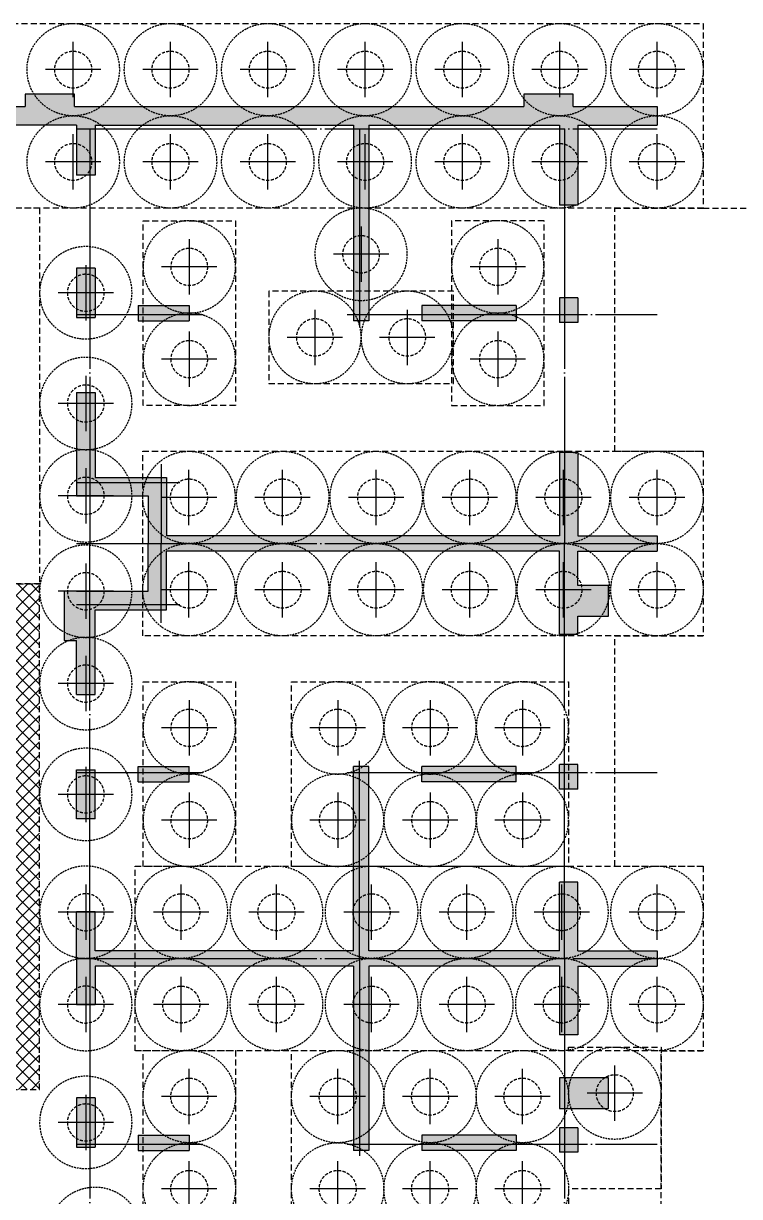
# Model space of a CAD drawing. Header units: millimetres. Extents: x 262481 to 2519995, y -394348 to 364571.
# Drawn here: x 2376818 to 2388445, y 135553 to 154612 of the extents above; entities that cross this region are included whole.
import ezdxf

# ---------------------------------------------------------------- set-up
doc = ezdxf.new("R2010")
doc.units = ezdxf.units.MM
doc.header["$LTSCALE"] = 65
doc.linetypes.add('XS-기초$0$CEN', pattern=[62, 60, -1, 0, -1])
doc.linetypes.add('XS-기초$0$HID', pattern=[2.3, 1.5, -0.8])
for name, color, linetype in [('XS-기초$0$252', 252, 'Continuous'), ('XS-기초$0$CEN', 1, 'XS-기초$0$CEN'), ('XS-기초$0$PILE', 3, 'XS-기초$0$HID'), ('XS-기초$0$WALL', 11, 'Continuous'), ('XS-기초$0$기초꺽임', 4, 'XS-기초$0$HID'), ('XS-기초$0$기초꺽임-HAT', 5, 'Continuous'), ('XS-기초$0$기초연단', 3, 'Continuous'), ('XS-기초$0$보강구간', 6, 'XS-기초$0$HID')]:
    doc.layers.add(name, color=color, linetype=linetype)
doc.layers.add('XS-기초$0$DEFPOINT', color=144, linetype='Continuous', plot=False)

# ---------------------------------------------------------------- blocks, each defined once
blk = doc.blocks.new('XS-기초$0$A$C762E058C')
at = {"layer": 'XS-기초$0$252'}
h = blk.add_hatch(color=256, dxfattribs=at)
h.dxf.hatch_style = 1
h.paths.add_polyline_path([(124805, -55785), (124805, -55985), (123925, -55985), (123925, -56285), (125305, -56285), (125305, -57445), (126255, -57445), (126255, -63825), (124900, -63825), (124900, -64125), (125200, -64125), (125200, -64625), (125700, -64625), (125700, -64125), (126255, -64125), (126255, -65410), (126505, -65410), (126505, -64125), (127860, -64125), (127860, -63825), (126505, -63825), (126505, -57445), (127455, -57445), (127455, -56285), (128835, -56285), (128835, -55985), (127155, -55985), (127155, -57145), (126380, -57145), (125605, -57145), (125605, -55985), (125605, -55785)])
h.paths.add_polyline_path([(106100, -55300), (105300, -55300), (105300, -55800), (106100, -55800)])
h.paths.add_polyline_path([(105600, -63900), (105800, -63900), (105800, -65410), (106100, -65410), (106100, -64125), (107400, -64125), (107400, -63825), (106100, -63825), (106100, -60730), (109280, -60730), (109280, -60480), (106100, -60480), (106100, -56285), (106915, -56285), (106915, -55985), (105800, -55985), (105800, -63100), (105600, -63100)])
h.paths.add_polyline_path([(133680, -63250), (133480, -63250), (133480, -55950), (133680, -55950), (133680, -55150), (133480, -55150), (133480, -54495), (133180, -54495), (133180, -55985), (132365, -55985), (132365, -56285), (133180, -56285), (133180, -60480), (130000, -60480), (130000, -60730), (133180, -60730), (133180, -63825), (131880, -63825), (131880, -64125), (133180, -64125), (133180, -65410), (133480, -65410), (133480, -64050), (133680, -64050)])
h.paths.add_polyline_path([(117700, -64625), (117700, -63825), (117200, -63825), (117200, -64625)], flags=17)
h.paths.add_polyline_path([(109700, -63825), (109200, -63825), (108910, -63825), (108910, -64125), (109200, -64125), (109200, -64625), (109700, -64625)])
h.paths.add_polyline_path([(124075, -54635), (124375, -54635), (124375, -46185), (117850, -46185), (117850, -45985), (117050, -45985), (117050, -46185), (116075, -46185), (116075, -46485), (116525, -46485), (116525, -49385), (116825, -49385), (116825, -46485), (121375, -46485), (121375, -49085), (117935, -49085), (117935, -49385), (121850, -49385), (121850, -49085), (121675, -49085), (121675, -46485), (124075, -46485), (124075, -49085), (123420, -49085), (123420, -49385), (124075, -49385), (124075, -51585), (123475, -51585), (123475, -51885), (124075, -51885), (124075, -54185), (119175, -54185), (119175, -51885), (119875, -51885), (119875, -51585), (118875, -51585), (118875, -54185), (116525, -54185), (116525, -54485), (124075, -54485)])
h.paths.add_polyline_path([(120965, -51885), (122285, -51885), (122285, -51585), (120965, -51585)], flags=17)
h.paths.add_polyline_path([(114725, -53185), (113725, -53185), (113725, -53885), (110505, -53885), (110505, -53185), (109505, -53185), (109505, -53885), (108085, -53885), (108085, -53185), (107085, -53185), (107085, -53885), (105800, -53885), (105800, -54185), (114725, -54185)])
h.paths.add_polyline_path([(113025, -65410), (112775, -65410), (112775, -64125), (111420, -64125), (111420, -63825), (112775, -63825), (112775, -57445), (111825, -57445), (111825, -56285), (110445, -56285), (110445, -55985), (112125, -55985), (112125, -57145), (112900, -57145), (113675, -57145), (113675, -55985), (115355, -55985), (115355, -56285), (113975, -56285), (113975, -57445), (113025, -57445), (113025, -63825), (114380, -63825), (114380, -64125), (113025, -64125)])
h.paths.add_polyline_path([(119765, -65410), (119515, -65410), (119515, -64125), (118400, -64125), (118400, -63825), (119515, -63825), (119515, -60730), (116520, -60730), (116520, -60480), (119515, -60480), (119515, -56285), (118885, -56285), (118885, -55985), (119640, -55985), (120395, -55985), (120395, -56285), (119765, -56285), (119765, -60480), (122760, -60480), (122760, -60730), (119765, -60730), (119765, -63825), (120880, -63825), (120880, -64125), (119765, -64125)])
h.paths.add_polyline_path([(122390, -64125), (122390, -63825), (122790, -63825), (122790, -64125)])
h.paths.add_polyline_path([(122510, -63125), (122760, -63125), (122760, -61590), (122510, -61590)], flags=17)
h.paths.add_polyline_path([(122510, -56985), (122760, -56985), (122760, -57815), (122510, -57815)], flags=17)
h.paths.add_polyline_path([(121905, -56285), (122705, -56285), (122705, -55985), (121905, -55985)])
h.paths.add_polyline_path([(130370, -64125), (130370, -63825), (129970, -63825), (129970, -64125)])
h.paths.add_polyline_path([(130250, -63125), (130000, -63125), (130000, -61590), (130250, -61590)])
h.paths.add_polyline_path([(130250, -56985), (130000, -56985), (130000, -57815), (130250, -57815)])
h.paths.add_polyline_path([(130855, -56285), (130055, -56285), (130055, -55985), (130855, -55985)], flags=17)
h.paths.add_polyline_path([(116890, -64125), (116890, -63825), (116490, -63825), (116490, -64125)])
h.paths.add_polyline_path([(116770, -63125), (116520, -63125), (116520, -61590), (116770, -61590)])
h.paths.add_polyline_path([(116770, -56985), (116520, -56985), (116520, -57815), (116770, -57815)])
h.paths.add_polyline_path([(117375, -56285), (116575, -56285), (116575, -55985), (117375, -55985)])
h.paths.add_polyline_path([(109030, -63125), (109280, -63125), (109280, -61590), (109030, -61590)], flags=17)
h.paths.add_polyline_path([(109030, -56985), (109280, -56985), (109280, -57815), (109030, -57815)], flags=17)
h.paths.add_polyline_path([(108425, -56285), (109225, -56285), (109225, -55985), (108425, -55985)])
h.paths.add_polyline_path([(125850, -47200), (125050, -47200), (125050, -47700), (125850, -47700)])
h.paths.add_polyline_path([(114725, -50300), (113725, -50300), (113725, -51300), (114725, -51300)])
h.paths.add_polyline_path([(110505, -50300), (109505, -50300), (109505, -51300), (110505, -51300)])
h.paths.add_polyline_path([(108085, -50300), (107085, -50300), (107085, -51300), (108085, -51300)])
h.paths.add_polyline_path([(110505, -45410), (109505, -45410), (109505, -44410), (110505, -44410)])
h.paths.add_polyline_path([(108085, -45410), (107085, -45410), (107085, -44410), (108085, -44410)])
h.paths.add_polyline_path([(110505, -48330), (109505, -48330), (109505, -47330), (110505, -47330), (110505, -47705), (113005, -47705), (113005, -46805), (114425, -46805), (114425, -45775), (114725, -45775), (114725, -47105), (113305, -47105), (113305, -47830), (113305, -48555), (114725, -48555), (114725, -49850), (114425, -49850), (114425, -48855), (113005, -48855), (113005, -47955), (110505, -47955)])
h.paths.add_polyline_path([(108085, -48330), (107085, -48330), (107085, -47955), (105800, -47955), (105800, -47705), (107085, -47705), (107085, -47330), (108085, -47330)])
h.paths.add_polyline_path([(113725, -44360), (113725, -44610), (113095, -44610), (113095, -44360)])
h.paths.add_polyline_path([(114425, -43755), (114425, -44555), (114725, -44555), (114725, -43755)])
h.paths.add_polyline_path([(133850, -47200), (133050, -47200), (133050, -47700), (133850, -47700)])
h.paths.add_polyline_path([(125850, -39100), (125050, -39100), (125050, -39600), (125850, -39600)])
h.paths.add_polyline_path([(117850, -39100), (117050, -39100), (117050, -39600), (117850, -39600)], flags=17)
h.paths.add_polyline_path([(117485, -34200), (117485, -34500), (118975, -34500), (118975, -36300), (116075, -36300), (116075, -36600), (119275, -36600), (119275, -29350), (105800, -29350), (105800, -29650), (107085, -29650), (107085, -30350), (108085, -30350), (108085, -29650), (109505, -29650), (109505, -30350), (110505, -30350), (110505, -29650), (114425, -29650), (114425, -30465), (114725, -30465), (114725, -29650), (116075, -29650), (116075, -35190), (116375, -35190), (116375, -29650), (118975, -29650), (118975, -34200)])
h.paths.add_polyline_path([(110505, -41290), (109505, -41290), (109505, -42290), (110505, -42290), (110505, -41915), (114425, -41915), (114425, -42545), (114725, -42545), (114725, -41790), (114725, -41035), (114425, -41035), (114425, -41665), (110505, -41665)])
h.paths.add_polyline_path([(108085, -41290), (107085, -41290), (107085, -41665), (105800, -41665), (105800, -41915), (107085, -41915), (107085, -42290), (108085, -42290)])
h.paths.add_polyline_path([(110505, -38170), (109505, -38170), (109505, -39170), (110505, -39170)])
h.paths.add_polyline_path([(108085, -38170), (107085, -38170), (107085, -39170), (108085, -39170)])
h.paths.add_polyline_path([(110505, -36250), (109505, -36250), (109505, -35250), (110505, -35250), (110505, -35625), (113005, -35625), (113005, -34725), (114425, -34725), (114425, -33695), (114725, -33695), (114725, -35025), (113305, -35025), (113305, -35750), (113305, -36475), (114725, -36475), (114725, -37805), (114425, -37805), (114425, -36775), (113005, -36775), (113005, -35875), (110505, -35875)])
h.paths.add_polyline_path([(108085, -36250), (107085, -36250), (107085, -35875), (105800, -35875), (105800, -35625), (107085, -35625), (107085, -35250), (108085, -35250)])
h.paths.add_polyline_path([(110505, -33330), (109505, -33330), (109505, -32330), (110505, -32330)], flags=17)
h.paths.add_polyline_path([(108085, -33330), (107085, -33330), (107085, -32330), (108085, -32330)], flags=17)
h.paths.add_polyline_path([(113725, -39220), (113725, -38970), (113095, -38970), (113095, -39220)])
h.paths.add_polyline_path([(114425, -39825), (114425, -39025), (114725, -39025), (114725, -39825)])
h.paths.add_polyline_path([(113725, -32280), (113725, -32530), (113095, -32530), (113095, -32280)], flags=17)
h.paths.add_polyline_path([(114425, -31675), (114425, -32475), (114725, -32475), (114725, -31675)], flags=17)
edge = h.paths.add_edge_path()
edge.add_line((121375, -49385), (121850, -49385))
edge.add_line((116075, -34200), (116075, -34500))
blk = doc.blocks.new('XS-기초$0$PILE-600')
at = {"layer": 'XS-기초$0$DEFPOINT', "color": 173, "linetype": 'XS-기초$0$HID', "ltscale": 0.3}
blk.add_circle((0, 0), 750, dxfattribs=at)
at = {"layer": 'XS-기초$0$PILE', "linetype": 'Continuous'}
for p, q in [((0, -450), (0, 450)), ((-450, 0), (450, 0))]:
    blk.add_line(p, q, dxfattribs=at)
at = {"layer": 'XS-기초$0$PILE', "ltscale": 0.5}
blk.add_circle((0, 0), 300, dxfattribs=at)

msp = doc.modelspace()

# ---------------------------------------------------------------- hatches: boundary and pattern name
at = {"layer": 'XS-기초$0$기초꺽임-HAT'}
h = msp.add_hatch(dxfattribs=at)
h.set_pattern_fill('ANSI37', color=256, scale=1200, angle=90, style=0)
h.set_pattern_definition([(135, (2519995.4, -98527.69), (-106.06602, -106.06602), []), (225, (2519995.4, -98527.69), (106.06602, -106.06602), [])])
h.paths.add_polyline_path([(2368180.4, 141457.3), (2368180.4, 143857.3), (2375880.4, 143857.3), (2375880.4, 138957.3), (2373580.4, 138957.3), (2373580.4, 141457.3)], flags=16)
h.paths.add_polyline_path([(2373730.4, 145057.3), (2370645.4, 145057.3), (2370645.4, 146232.3), (2367645.4, 146232.3), (2367645.4, 145057.3), (2366530.4, 145057.3), (2366530.4, 140257.3), (2371930.4, 140257.3), (2371930.4, 137757.3), (2375280.4, 137757.3), (2375280.4, 137292.3), (2377080.4, 137292.3), (2377080.4, 145507.3), (2373730.4, 145507.3)])

# ---------------------------------------------------------------- linework, layer by layer
at = {"layer": 'XS-기초$0$CEN'}
for p, q in [((2377680.4, 152902.3), (2387105.4, 152902.3)), ((2377895.4, 152902.3), (2377895.4, 146162.3)), ((2382275.4, 152902.3), (2382275.4, 149692.3)), ((2385605.4, 152902.3), (2385605.4, 146162.3)), ((2377680.4, 149882.3), (2379730.1, 149882.3)), ((2382075.4, 149882.3), (2387105.4, 149882.3)), ((2379055.4, 147452.3), (2379055.4, 146162.3)), ((2377680.4, 147152.3), (2379355.4, 147152.3)), ((2377680.4, 146162.3), (2387105.4, 146162.3)), ((2377680.4, 146162.3), (2387105.4, 146162.3)), ((2377895.4, 139422.3), (2377895.4, 146162.3)), ((2379055.4, 144872.3), (2379055.4, 146162.3)), ((2385605.4, 139422.3), (2385605.4, 146162.3)), ((2377680.4, 145172.3), (2379355.4, 145172.3)), ((2382275.4, 139422.3), (2382275.4, 142632.3)), ((2377680.4, 142442.3), (2379730.1, 142442.3)), ((2382075.4, 142442.3), (2387105.4, 142442.3)), ((2377680.4, 139422.3), (2387105.4, 139422.3)), ((2377680.4, 139422.3), (2387105.4, 139422.3)), ((2377895.4, 139422.3), (2377895.4, 132682.3)), ((2382275.4, 139422.3), (2382275.4, 136212.3)), ((2385605.4, 139422.3), (2385605.4, 132682.3)), ((2377680.4, 136402.3), (2379730.1, 136402.3)), ((2382075.4, 136402.3), (2387105.4, 136402.3))]:
    msp.add_line(p, q, dxfattribs=at)
at = {"layer": 'XS-기초$0$WALL'}
for p, q in [((2377645.4, 153462.3), (2376845.4, 153462.3)), ((2376845.4, 153462.3), (2376845.4, 153262.3)), ((2377645.4, 153262.3), (2377645.4, 153462.3)), ((2385745.4, 153462.3), (2384945.4, 153462.3)), ((2384945.4, 153462.3), (2384945.4, 153262.3)), ((2385745.4, 153262.3), (2385745.4, 153462.3)), ((2376190.4, 153262.3), (2376845.4, 153262.3)), ((2377645.4, 153262.3), (2384945.4, 153262.3)), ((2385745.4, 153262.3), (2387105.4, 153262.3)), ((2387105.4, 153262.3), (2387105.4, 152962.3)), ((2377680.4, 152962.3), (2376190.4, 152962.3)), ((2377680.4, 152962.3), (2377680.4, 152147.3)), ((2377980.4, 152962.3), (2377980.4, 152147.3)), ((2377980.4, 152962.3), (2382175.4, 152962.3)), ((2382175.4, 152962.3), (2382175.4, 149782.3)), ((2382425.4, 152962.3), (2382425.4, 149782.3)), ((2382425.4, 152962.3), (2385520.4, 152962.3)), ((2385520.4, 152962.3), (2385520.4, 151662.3)), ((2385820.4, 152962.3), (2385820.4, 151662.3)), ((2385820.4, 152962.3), (2387105.4, 152962.3)), ((2377980.4, 152147.3), (2377680.4, 152147.3)), ((2385820.4, 151662.3), (2385520.4, 151662.3)), ((2377980.4, 150637.3), (2377680.4, 150637.3)), ((2377680.4, 150637.3), (2377680.4, 149837.3)), ((2377980.4, 150637.3), (2377980.4, 149837.3)), ((2378680.4, 150032.3), (2379510.4, 150032.3)), ((2378680.4, 150032.3), (2378680.4, 149782.3)), ((2379510.4, 150032.3), (2379510.4, 149782.3)), ((2384820.4, 150032.3), (2383285.4, 150032.3)), ((2383285.4, 150032.3), (2383285.4, 149782.3)), ((2384820.4, 150032.3), (2384820.4, 149782.3)), ((2385520.4, 150152.3), (2385520.4, 149752.3)), ((2385820.4, 150152.3), (2385520.4, 150152.3)), ((2385820.4, 150152.3), (2385820.4, 149752.3)), ((2377680.4, 149837.3), (2377980.4, 149837.3)), ((2378680.4, 149782.3), (2379510.4, 149782.3)), ((2382425.4, 149782.3), (2382175.4, 149782.3)), ((2384820.4, 149782.3), (2383285.4, 149782.3)), ((2385820.4, 149752.3), (2385520.4, 149752.3)), ((2377680.4, 148617.3), (2377980.4, 148617.3)), ((2377680.4, 148617.3), (2377680.4, 146937.3)), ((2377980.4, 148617.3), (2377980.4, 147237.3)), ((2385520.4, 147642.3), (2385520.4, 146287.3)), ((2385820.4, 147642.3), (2385520.4, 147642.3)), ((2385820.4, 147642.3), (2385820.4, 146287.3)), ((2377980.4, 147237.3), (2379140.4, 147237.3)), ((2379140.4, 147237.3), (2379140.4, 146287.3)), ((2377680.4, 146937.3), (2378840.4, 146937.3)), ((2378840.4, 146937.3), (2378840.4, 146162.3)), ((2385520.4, 146287.3), (2379140.4, 146287.3)), ((2385820.4, 146287.3), (2387105.4, 146287.3)), ((2387105.4, 146287.3), (2387105.4, 146037.3)), ((2378840.4, 145387.3), (2378840.4, 146162.3)), ((2385520.4, 146037.3), (2379140.4, 146037.3)), ((2379140.4, 145087.3), (2379140.4, 146037.3)), ((2385520.4, 144682.3), (2385520.4, 146037.3)), ((2385820.4, 145482.3), (2385820.4, 146037.3)), ((2385820.4, 146037.3), (2387105.4, 146037.3)), ((2386320.4, 145482.3), (2385820.4, 145482.3)), ((2386320.4, 144982.3), (2386320.4, 145482.3)), ((2377680.4, 145387.3), (2377480.4, 145387.3)), ((2377480.4, 145387.3), (2377480.4, 144587.3)), ((2377680.4, 145387.3), (2378840.4, 145387.3)), ((2377980.4, 143707.3), (2377980.4, 145087.3)), ((2377980.4, 145087.3), (2379140.4, 145087.3)), ((2385820.4, 144682.3), (2385820.4, 144982.3)), ((2385820.4, 144982.3), (2386320.4, 144982.3)), ((2385820.4, 144682.3), (2385520.4, 144682.3)), ((2377480.4, 144587.3), (2377680.4, 144587.3)), ((2377680.4, 143707.3), (2377680.4, 144587.3)), ((2377680.4, 143707.3), (2377980.4, 143707.3)), ((2385520.4, 142172.3), (2385520.4, 142572.3)), ((2385820.4, 142572.3), (2385520.4, 142572.3)), ((2385820.4, 142172.3), (2385820.4, 142572.3)), ((2377680.4, 142487.3), (2377980.4, 142487.3)), ((2377680.4, 141687.3), (2377680.4, 142487.3)), ((2377980.4, 141687.3), (2377980.4, 142487.3)), ((2378680.4, 142542.3), (2379510.4, 142542.3)), ((2378680.4, 142292.3), (2378680.4, 142542.3)), ((2379510.4, 142292.3), (2379510.4, 142542.3)), ((2382175.4, 139547.3), (2382175.4, 142542.3)), ((2382425.4, 142542.3), (2382175.4, 142542.3)), ((2382425.4, 139547.3), (2382425.4, 142542.3)), ((2384820.4, 142542.3), (2383285.4, 142542.3)), ((2383285.4, 142292.3), (2383285.4, 142542.3)), ((2384820.4, 142292.3), (2384820.4, 142542.3)), ((2378680.4, 142292.3), (2379510.4, 142292.3)), ((2384820.4, 142292.3), (2383285.4, 142292.3)), ((2385820.4, 142172.3), (2385520.4, 142172.3)), ((2377980.4, 141687.3), (2377680.4, 141687.3)), ((2385820.4, 140662.3), (2385520.4, 140662.3)), ((2385520.4, 139547.3), (2385520.4, 140662.3)), ((2385820.4, 139547.3), (2385820.4, 140662.3)), ((2377980.4, 140177.3), (2377680.4, 140177.3)), ((2377680.4, 139422.3), (2377680.4, 140177.3)), ((2377980.4, 139547.3), (2377980.4, 140177.3)), ((2382175.4, 139547.3), (2377980.4, 139547.3)), ((2385520.4, 139547.3), (2382425.4, 139547.3)), ((2385820.4, 139547.3), (2387105.4, 139547.3)), ((2387105.4, 139547.3), (2387105.4, 139297.3)), ((2377680.4, 139422.3), (2377680.4, 138667.3)), ((2382175.4, 139297.3), (2377980.4, 139297.3)), ((2377980.4, 139297.3), (2377980.4, 138667.3)), ((2382175.4, 139297.3), (2382175.4, 136302.3)), ((2385520.4, 139297.3), (2382425.4, 139297.3)), ((2382425.4, 139297.3), (2382425.4, 136302.3)), ((2385520.4, 139297.3), (2385520.4, 138182.3)), ((2385820.4, 139297.3), (2385820.4, 138182.3)), ((2385820.4, 139297.3), (2387105.4, 139297.3)), ((2377980.4, 138667.3), (2377680.4, 138667.3)), ((2385820.4, 138182.3), (2385520.4, 138182.3)), ((2385520.4, 137482.3), (2385520.4, 136982.3)), ((2386320.4, 137482.3), (2385520.4, 137482.3)), ((2386320.4, 136982.3), (2386320.4, 137482.3)), ((2377980.4, 137157.3), (2377680.4, 137157.3)), ((2377680.4, 137157.3), (2377680.4, 136357.3)), ((2377980.4, 137157.3), (2377980.4, 136357.3)), ((2385520.4, 136982.3), (2386320.4, 136982.3)), ((2385520.4, 136672.3), (2385520.4, 136272.3)), ((2385820.4, 136672.3), (2385520.4, 136672.3)), ((2385820.4, 136672.3), (2385820.4, 136272.3)), ((2378680.4, 136552.3), (2379510.4, 136552.3)), ((2378680.4, 136552.3), (2378680.4, 136302.3)), ((2379510.4, 136552.3), (2379510.4, 136302.3)), ((2384820.4, 136552.3), (2383285.4, 136552.3)), ((2383285.4, 136552.3), (2383285.4, 136302.3)), ((2384820.4, 136552.3), (2384820.4, 136302.3)), ((2377680.4, 136357.3), (2377980.4, 136357.3)), ((2378680.4, 136302.3), (2379510.4, 136302.3)), ((2382425.4, 136302.3), (2382175.4, 136302.3)), ((2384820.4, 136302.3), (2383285.4, 136302.3)), ((2385820.4, 136272.3), (2385520.4, 136272.3))]:
    msp.add_line(p, q, dxfattribs=at)
at = {"layer": 'XS-기초$0$기초꺽임'}
msp.add_lwpolyline([(2377080.4, 145507.3), (2373730.4, 145507.3), (2373730.4, 145057.3), (2370645.4, 145057.3), (2370645.4, 146232.3), (2367645.4, 146232.3), (2367645.4, 145057.3), (2366530.4, 145057.3), (2366530.4, 140257.3), (2371930.4, 140257.3), (2371930.4, 137757.3), (2375280.4, 137757.3), (2375280.4, 137292.3), (2377080.4, 137292.3), (2377080.4, 145507.3)], dxfattribs=at)
at = {"layer": 'XS-기초$0$기초연단', "linetype": 'XS-기초$0$HID'}
for p, q in [((2375290.4, 154612.3), (2387855.4, 154612.3)), ((2387855.4, 154612.3), (2387855.4, 151612.3)), ((2377080.4, 151612.3), (2375290.4, 151612.3)), ((2377080.4, 151612.3), (2377080.4, 145507.3)), ((2386420.4, 151612.3), (2387855.4, 151612.3)), ((2386420.4, 147662.3), (2386420.4, 151612.3)), ((2387855.4, 151612.3), (2391795.4, 151612.3)), ((2386420.4, 147662.3), (2387855.4, 147662.3)), ((2387855.4, 147662.3), (2387855.4, 144662.3)), ((2373730.4, 145507.3), (2377080.4, 145507.3)), ((2386420.4, 144662.3), (2387855.4, 144662.3)), ((2386420.4, 140922.3), (2386420.4, 144662.3)), ((2386420.4, 140922.3), (2387855.4, 140922.3)), ((2387855.4, 140922.3), (2387855.4, 137922.3)), ((2387170.4, 137922.3), (2387855.4, 137922.3)), ((2387170.4, 134182.3), (2387170.4, 137922.3))]:
    msp.add_line(p, q, dxfattribs=at)
at = {"layer": 'XS-기초$0$보강구간'}
for points in [[(2387855.4, 154612.3), (2387855.4, 151612.3), (2375290.4, 151612.3), (2375290.4, 154612.3)], [(2380260.4, 151407.3), (2380260.4, 148407.3), (2378760.4, 148407.3), (2378760.4, 151407.3)], [(2385270.4, 148407.3), (2385270.4, 151407.3), (2383770.4, 151407.3), (2383770.4, 148407.3)], [(2380800.4, 148762.3), (2383800.4, 148762.3), (2383800.4, 150262.3), (2380800.4, 150262.3)], [(2387855.4, 147662.3), (2387855.4, 144662.3), (2378755.4, 144662.3), (2378755.4, 147662.3)], [(2380260.4, 143917.3), (2380260.4, 140917.3), (2378760.4, 140917.3), (2378760.4, 143917.3)], [(2385670.4, 143917.3), (2385670.4, 140917.3), (2381170.4, 140917.3), (2381170.4, 143917.3)], [(2387855.4, 140922.3), (2387855.4, 137922.3), (2378630.4, 137922.3), (2378630.4, 140922.3)], [(2380260.4, 137927.3), (2380260.4, 134927.3), (2378760.4, 134927.3), (2378760.4, 137927.3)], [(2387170.4, 137982.3), (2387170.4, 135677.3), (2385670.4, 135677.3), (2385670.4, 134927.3), (2381170.4, 134927.3), (2381170.4, 137927.3), (2385670.4, 137927.3), (2385670.4, 137982.3)]]:
    msp.add_lwpolyline(points, close=True, dxfattribs=at)

# ---------------------------------------------------------------- block references
at = {"layer": 'XS-기초$0$252', "rotation": 90}
msp.add_blockref('XS-기초$0$A$C762E058C', (2321695.4, 19782.3), dxfattribs=at)
at = {"layer": 'XS-기초$0$PILE', "rotation": 90}
for p in [(2377625.4, 153862.3), (2379205.4, 153862.3), (2380785.4, 153862.3), (2382365.4, 153862.3), (2383945.4, 153862.3), (2385525.4, 153862.3), (2387105.4, 153862.3), (2377625.4, 152362.3), (2379205.4, 152362.3), (2380785.4, 152362.3), (2382365.4, 152362.3), (2383945.4, 152362.3), (2385525.4, 152362.3), (2387105.4, 152362.3), (2379505.4, 146912.3), (2381025.4, 146912.3), (2382545.4, 146912.3), (2384065.4, 146912.3), (2385585.4, 146912.3), (2387105.4, 146912.3), (2379505.4, 145412.3), (2381025.4, 145412.3), (2382545.4, 145412.3), (2384065.4, 145412.3), (2385585.4, 145412.3), (2387105.4, 145412.3), (2379380.4, 140172.3), (2380925.4, 140172.3), (2382470.4, 140172.3), (2384015.4, 140172.3), (2385560.4, 140172.3), (2387105.4, 140172.3), (2379380.4, 138672.3), (2380925.4, 138672.3), (2382470.4, 138672.3), (2384015.4, 138672.3), (2385560.4, 138672.3), (2387105.4, 138672.3), (2379510.4, 137177.3), (2381920.4, 137177.3), (2383420.4, 137177.3), (2384920.4, 137177.3), (2386420.4, 137232.3), (2379510.4, 135677.3), (2381920.4, 135677.3), (2383420.4, 135677.3), (2384920.4, 135677.3), (2377980.4, 134957.3)]:
    msp.add_blockref('XS-기초$0$PILE-600', p, dxfattribs=at)
at = {"layer": 'XS-기초$0$PILE', "xscale": -1}
for p, rotation in [((2382300.4, 150862.3), 89.99999999999928), ((2379510.4, 150657.3), 89.99999999999928), ((2384520.4, 150657.3), 89.99999999999928), ((2377830.4, 150237.3), 89.99999999999928), ((2381550.4, 149512.3), 89.99999999999928), ((2383050.4, 149512.3), 89.99999999999928), ((2379510.4, 149157.3), 89.99999999999928), ((2384520.4, 149157.3), 89.99999999999928), ((2377830.4, 148437.3), 89.99999999999928), ((2377830.4, 146937.3), 89.99999999999928), ((2377830.4, 145387.3), 89.99999999999928), ((2377830.4, 143887.3), 89.99999999999928), ((2379510.4, 143167.3), 90), ((2381920.4, 143167.3), 90), ((2383420.4, 143167.3), 90), ((2384920.4, 143167.3), 90), ((2377830.4, 142087.3), 89.99999999999928), ((2379510.4, 141667.3), 90), ((2381920.4, 141667.3), 90), ((2383420.4, 141667.3), 90), ((2384920.4, 141667.3), 90), ((2377830.4, 140172.3), 89.99999999999928), ((2377830.4, 138672.3), 89.99999999999928), ((2377830.4, 136757.3), 89.99999999999928)]:
    msp.add_blockref('XS-기초$0$PILE-600', p, dxfattribs=dict(at, rotation=rotation))

doc.saveas('drawing.dxf')
